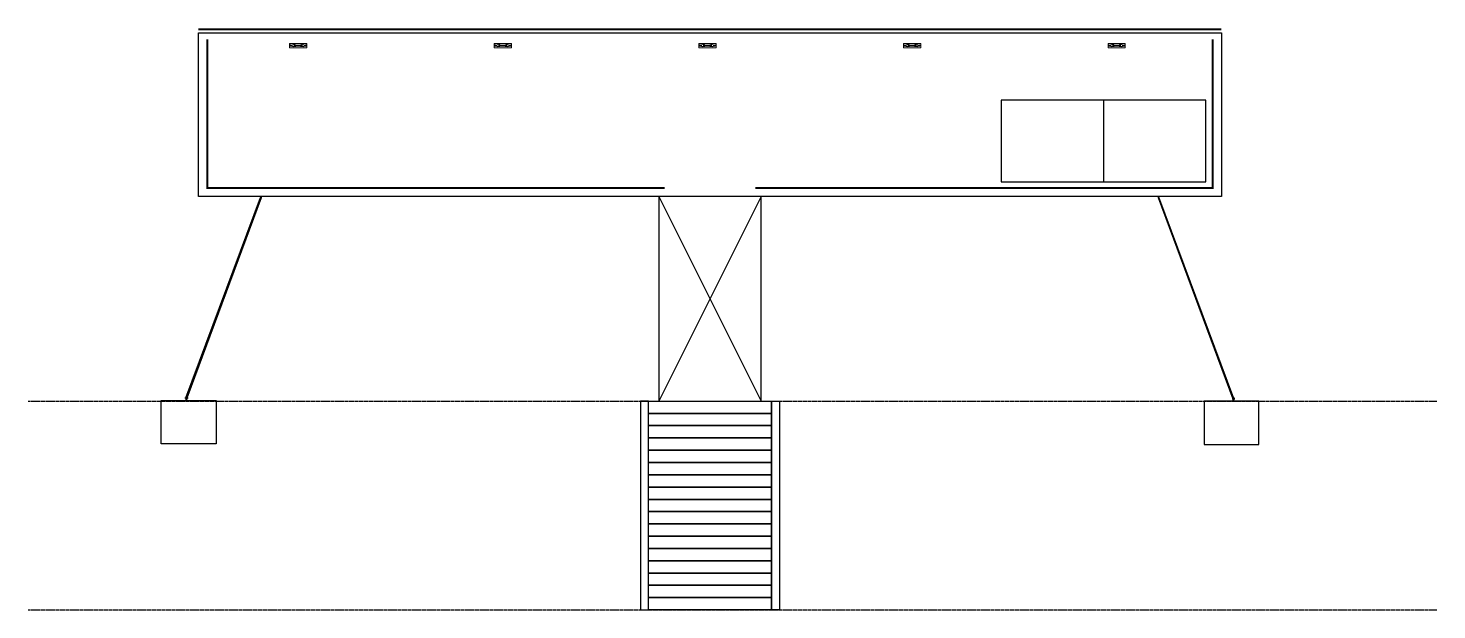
# Model space of a CAD drawing. Header units: millimetres. Extents: x -105615 to -71194, y 39678 to 53890.
import ezdxf

# ---------------------------------------------------------------- set-up
doc = ezdxf.new("R2010")
doc.units = ezdxf.units.MM
doc.header["$LTSCALE"] = 1000
doc.header["$MEASUREMENT"] = 0
doc.linetypes.add('DASH', pattern=[0.35, 0.25, -0.1])
doc.linetypes.add('DOTE', pattern=[2.42, 2, -0.2, 0.02, -0.2])
doc.layers.add('00标注文字', color=2, linetype='Continuous', lineweight=15)
for name, color, linetype in [('DOTE', 1, 'Continuous'), ('PUB_DIM', 3, 'Continuous'), ('W-STEEL_FRAME钢架', 3, 'Continuous')]:
    doc.layers.add(name, color=color, linetype=linetype)

# ---------------------------------------------------------------- blocks, each defined once
blk = doc.blocks.new('游艇码头系船柱')
at = {"layer": '00标注文字', "color": 2}
for p, q in [((0.04, 0.1), (0.045, 0.1)), ((0.04, 0.05), (0.045, 0.05)), ((0.045, 0.1), (0.045, 0.05)), ((0.045, 0.095), (0.096, 0.095)), ((0.045, 0.055), (0.096, 0.055)), ((0.15, 0.11), (0.19, 0.11)), ((0.15, 0.04), (0.19, 0.04)), ((0.43, 0.095), (0.18, 0.095)), ((0.43, 0.055), (0.18, 0.055)), ((0.46, 0.11), (0.42, 0.11)), ((0.46, 0.04), (0.42, 0.04)), ((0.565, 0.095), (0.514, 0.095)), ((0.565, 0.055), (0.514, 0.055)), ((0.57, 0.1), (0.565, 0.1)), ((0.565, 0.1), (0.565, 0.05)), ((0.57, 0.05), (0.565, 0.05))]:
    blk.add_line(p, q, dxfattribs=at)
blk.add_lwpolyline([(0, 0.15), (0.61, 0.15), (0.61, 0), (0, 0)], close=True, dxfattribs=at)
for centre in [(0.13, 0.075), (0.48, 0.075)]:
    blk.add_circle(centre, 0.04, dxfattribs=at)
at = {"layer": '00标注文字', "color": 8}
for centre in [(0.13, 0.075), (0.48, 0.075)]:
    blk.add_circle(centre, 0.035, dxfattribs=at)
at = {"layer": '00标注文字', "color": 2}
for centre, radius, start, end in [((0.046, 0.075), 0.0256, 102.6804, 257.3196), ((0.151, 0.075), 0.035, 325.1501, 34.8499), ((0.19, 0.075), 0.035, 34.8499, 90), ((0.19, 0.075), 0.035, 270, 325.1501), ((0.42, 0.075), 0.035, 90, 145.1501), ((0.42, 0.075), 0.035, 214.8499, 270), ((0.459, 0.075), 0.035, 145.1501, 214.8499), ((0.564, 0.075), 0.0256, 282.6804, 77.3196)]:
    blk.add_arc(centre, radius, start, end, dxfattribs=at)
blk = doc.blocks.new('*U5')
at = {"layer": '00标注文字', "xscale": -693.1336901761795, "yscale": 693.1336901761795, "zscale": 693.1336901761795}
blk.add_blockref('游艇码头系船柱', (211, -52), dxfattribs=at)
blk = doc.blocks.new('*U6')
at = {"color": 0, "linetype": 'ByBlock', "lineweight": -2, "transparency": 16777216}
for p in [(0, 0), (5000, 0), (10000, 0), (15000, 0), (20000, 0)]:
    blk.add_blockref('*U5', p, dxfattribs=at)
blk = doc.blocks.new('*U7')
blk.add_lwpolyline([(-1500, 150), (1500, 150), (1500, -150), (-1500, -150)], close=True)
blk = doc.blocks.new('*U8')
at = {"color": 0, "linetype": 'ByBlock', "lineweight": -2, "transparency": 16777216}
for p in [(0, 0), (0, -300), (0, -600), (0, -900), (0, -1200), (0, -1500), (0, -1800), (0, -2100), (0, -2400), (0, -2700), (0, -3000), (0, -3300), (0, -3600), (0, -3900), (0, -4200), (0, -4500), (0, -4800)]:
    blk.add_blockref('*U7', p, dxfattribs=at)
blk = doc.blocks.new('M24_90')
at = {"layer": 'PUB_DIM'}
for p, q in [((-11, 11), (-14, 10)), ((-11, 11), (-7, 10)), ((-11, 11), (11, 11)), ((-7, 10), (0, 11)), ((-7, 10), (-7, 0)), ((0, 11), (7, 10)), ((11, 11), (7, 10)), ((7, 10), (7, 0)), ((11, 11), (14, 10)), ((-11, -74), (-14, -73)), ((-11, -74), (-7, -73)), ((-11, -74), (11, -74)), ((-7, -73), (-7, -58)), ((-7, -73), (0, -74)), ((0, -74), (7, -73)), ((7, -73), (7, -58)), ((11, -74), (7, -73)), ((11, -74), (14, -73))]:
    blk.add_line(p, q, dxfattribs=at)
for points in [[(-14, 10), (14, 10), (14, 0), (-14, 0)], [(-8, 0), (8, 0), (8, -77), (-8, -77)], [(-15, -52), (15, -52), (15, -55), (-15, -55)], [(-14, -73), (14, -73), (14, -58), (-14, -58)]]:
    blk.add_lwpolyline(points, close=True, dxfattribs=at)
blk = doc.blocks.new('M16膨胀螺栓')
at = {"layer": 'PUB_DIM'}
for p, q in [((-12, 12), (-16, 10)), ((-12, 12), (-8, 10)), ((-12, 12), (12, 12)), ((-8, 10), (0, 12)), ((0, 12), (8, 10)), ((12, 12), (8, 10)), ((12, 12), (16, 10)), ((-8, -84), (-12, -103)), ((-12, -103), (-12, -112)), ((-12, -112), (12, -112)), ((-10, -112), (-10, -112)), ((0, -128), (-10, -123)), ((-5, -117), (5, -117)), ((-2, -107), (-4, -112)), ((-1, -84), (-2, -107)), ((0, -128), (10, -123)), ((1, -84), (2, -107)), ((2, -107), (4, -112)), ((8, -84), (12, -103)), ((10, -112), (10, -112)), ((12, -103), (12, -112))]:
    blk.add_line(p, q, dxfattribs=at)
for points in [[(-16, 10), (16, 10), (16, 0), (-16, 0)], [(-8, 22), (8, 22), (8, -73), (-8, -73)], [(-10, -18), (10, -18), (10, -123), (-10, -123)], [(-8, -79), (8, -79), (8, -84), (-8, -84)]]:
    blk.add_lwpolyline(points, close=True, dxfattribs=at)
for centre, start, end in [((-5, -112), 180, 270), ((5, -112), 270, 0)]:
    blk.add_arc(centre, 5, start, end, dxfattribs=at)
blk = doc.blocks.new('jhasdasda')
for points in [[(31715.21, 22809.98), (31734.5, 22817.16), (31734.48, 22817.23), (31715.19, 22810.05)], [(31715.15, 22810.11), (31715.15, 22809.92), (31715.25, 22809.92), (31715.25, 22810.11)], [(31715.15, 22810.11), (31715.15, 22809.92), (31715.15, 22809.92), (31715.15, 22810.11)]]:
    blk.add_lwpolyline(points, close=True)
at = {"layer": 'DOTE', "linetype": 'DOTE', "ltscale": 0.02}
for p, q in [((31734.51, 22817.19), (31734.51, 22817.23)), ((31715.16, 22810.01), (31715.05, 22810.01)), ((31715.08, 22810.03), (31715.08, 22809.99))]:
    blk.add_line(p, q, dxfattribs=at)
at = {"layer": 'DOTE', "linetype": 'DOTE', "ltscale": 0.005}
for p, q in [((31715.06, 22810.04), (31715.04, 22810.04)), ((31715.06, 22809.99), (31715.04, 22809.99))]:
    blk.add_line(p, q, dxfattribs=at)
at = {"layer": 'PUB_DIM'}
for p, q in [((31734.53, 22817.22), (31734.5, 22817.21)), ((31734.54, 22817.21), (31734.5, 22817.2)), ((31734.5, 22817.19), (31734.5, 22817.21)), ((31734.54, 22817.2), (31734.5, 22817.19)), ((31734.54, 22817.2), (31734.5, 22817.19)), ((31715.05, 22810.04), (31715.05, 22810.04)), ((31715.05, 22810.03), (31715.05, 22810.03)), ((31715.05, 22810.02), (31715.1, 22810.02)), ((31715.05, 22810.01), (31715.1, 22810.01)), ((31715.05, 22810.01), (31715.1, 22810.01)), ((31715.05, 22810), (31715.1, 22810)), ((31715.05, 22809.99), (31715.05, 22809.99)), ((31715.05, 22809.98), (31715.05, 22809.98)), ((31715.1, 22810.02), (31715.1, 22810))]:
    blk.add_line(p, q, dxfattribs=at)
for points in [[(31734.53, 22817.21), (31734.46, 22817.19), (31734.46, 22817.18), (31734.53, 22817.2)], [(31734.54, 22817.17), (31734.54, 22817.24), (31734.54, 22817.24), (31734.54, 22817.17)], [(31715.05, 22810.05), (31715.05, 22809.98), (31715.05, 22809.98), (31715.05, 22810.05)], [(31715.07, 22810.01), (31715.15, 22810.01), (31715.15, 22810.01), (31715.07, 22810.01)]]:
    blk.add_lwpolyline(points, close=True, dxfattribs=at)
at = {"layer": 'PUB_DIM', "yscale": 0.00034578227118466, "zscale": 0.00034578227118466}
for name, p, xscale, rotation in [('M24_90', (31734.52, 22817.19), -0.00034578227118466, 197.171382090231), ('M16膨胀螺栓', (31715.05, 22810.04), -0.00034578227118466, 270.0000000000003), ('M16膨胀螺栓', (31715.05, 22809.99), 0.00034578227118466, 270.0000000000675)]:
    blk.add_blockref(name, p, dxfattribs=dict(at, xscale=xscale, rotation=rotation))
at = {"layer": 'PUB_DIM', "xscale": -0.00034578227118466, "yscale": 0.00034578227118466, "zscale": 0.00034578227118466}
blk.add_blockref('M24_90', (31715.08, 22810.02), dxfattribs=at)

msp = doc.modelspace()

# ---------------------------------------------------------------- linework, layer by layer
at = {"color": 4, "const_width": 50}
msp.add_lwpolyline([(-101454, 53865), (-76457, 53865)], dxfattribs=at)
for points in [[(-101454, 53778), (-76454, 53778), (-76454, 49778), (-86954, 49778), (-86954, 49778), (-90954, 49778), (-90954, 49778), (-101454, 49778)], [(-81842, 50132), (-76842, 50132), (-76842, 52132), (-81842, 52132)], [(-102363, 44792), (-101023, 44792), (-101023, 43735), (-102363, 43735)], [(-90454, 44778), (-90654, 44778), (-90654, 39678), (-90454, 39678)], [(-87454, 44778), (-87254, 44778), (-87254, 39678), (-87454, 39678)], [(-75543, 44773), (-76882, 44773), (-76882, 43716), (-75543, 43716)]]:
    msp.add_lwpolyline(points, close=True)
at = {"color": 6, "const_width": 50}
for points in [[(-101235, 53618), (-101235, 49985), (-90749, 49985), (-90749, 49985), (-90058, 49985)], [(-76672, 53618), (-76672, 49985), (-87159, 49985), (-87159, 49985), (-87849, 49985)]]:
    msp.add_lwpolyline(points, dxfattribs=at)
msp.add_lwpolyline([(-79342, 52132), (-79342, 50132)])
at = {"color": 2}
msp.add_lwpolyline([(-90204, 44778), (-87704, 44778), (-87704, 49778), (-90204, 49778)], close=True, dxfattribs=at)
for points in [[(-87704, 49778), (-90204, 44778)], [(-90204, 49778), (-87704, 44778)]]:
    msp.add_lwpolyline(points, dxfattribs=at)
at = {"linetype": 'DASH', "ltscale": 0.1}
for points in [[(-105615, 44778), (-71194, 44778)], [(-105615, 39678), (-71194, 39678)]]:
    msp.add_lwpolyline(points, dxfattribs=at)

# ---------------------------------------------------------------- block references
for name, p in [('*U6', (-99017, 53465)), ('*U8', (-88954, 44628))]:
    msp.add_blockref(name, p)
at = {"layer": 'W-STEEL_FRAME钢架'}
for p, xscale, yscale, zscale, rotation in [((-5889065, -8001867), -253.7181758404414, 253.7181758404414, 253.7181758404414, 270), ((5739269, -8040982), 254.950955243684, 254.950955243684, 254.950955243684, 90.00000000000001)]:
    msp.add_blockref('jhasdasda', p, dxfattribs=dict(at, xscale=xscale, yscale=yscale, zscale=zscale, rotation=rotation))

doc.saveas('drawing.dxf')
